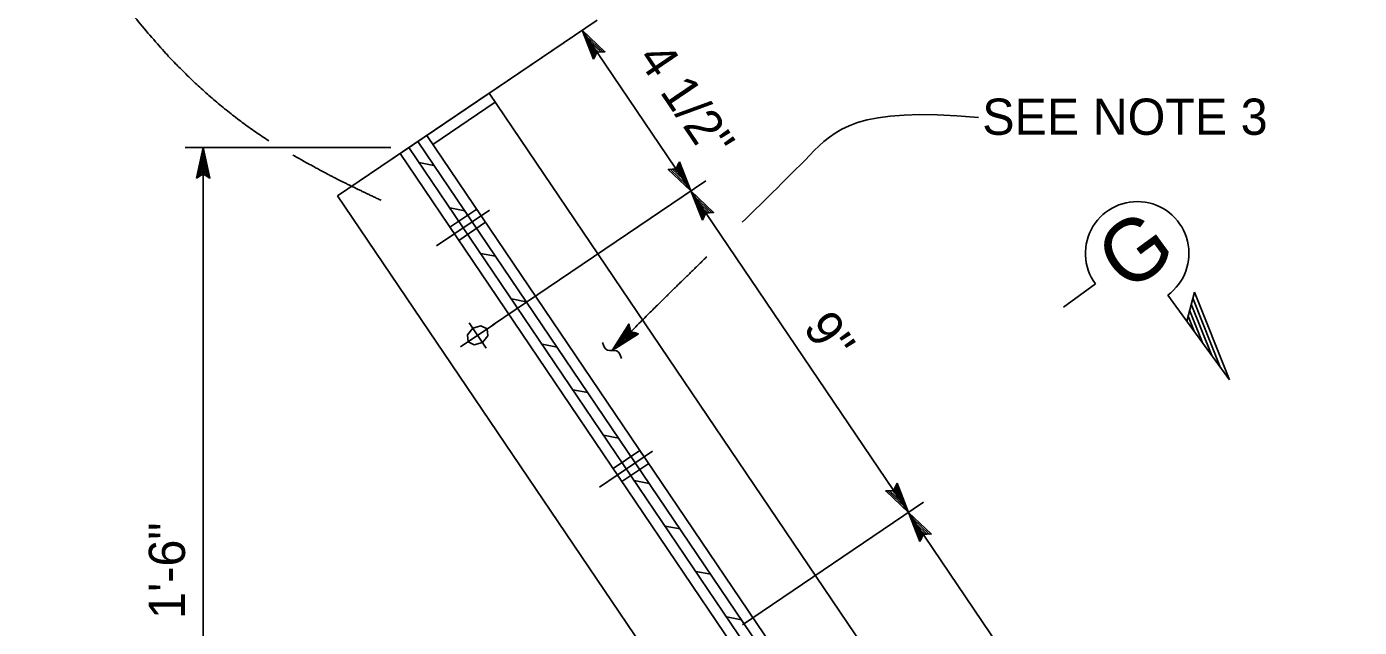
# Model space of a CAD drawing. Extents: x -893 to 867, y -474 to 712.
# Drawn here: x 155.5 to 413, y 25.4 to 141.5 of the extents above; entities that cross this region are included whole.
import ezdxf

# ---------------------------------------------------------------- set-up
doc = ezdxf.new("R2010")
doc.units = 0
doc.layers.add('14 Ramp Anno', color=7, linetype='Continuous')
doc.layers.add('60 Nongeo Data', color=7, linetype='Continuous')

# ---------------------------------------------------------------- blocks, each defined once
blk = doc.blocks.new('SQUIG')
at = {"layer": '14 Ramp Anno'}
blk.add_open_spline([(0, -0.4598), (0.0829, -0.3438), (0.1889, -0.1218), (-0.1889, 0.1218), (-0.0829, 0.3438), (0, 0.4598)], degree=3, dxfattribs=at)

msp = doc.modelspace()

# ---------------------------------------------------------------- linework, layer by layer
at = {"layer": '60 Nongeo Data'}
for p, q in [((224.52, 114.84), (265.73, 142.73)), ((227.84, 117.08), (265.73, 142.73)), ((262.84, 140.77), (283.85, 109.72)), ((244.87, 128.61), (215.59, 108.8)), ((246.05, 126.87), (233.99, 118.71)), ((412.98, -119.8), (244.87, 128.61)), ((231.09, 119.29), (229.37, 118.12)), ((231.09, 119.29), (232.81, 120.45)), ((399.2, -129.12), (231.09, 119.29)), ((399.2, -129.12), (231.09, 119.29)), ((232.81, 120.45), (400.93, -127.95)), ((225.87, 118.12), (186.11, 118.12)), ((189.61, -31.61), (189.61, 118.12)), ((229.37, 118.12), (227.65, 116.96)), ((227.65, 116.96), (395.49, -131.05)), ((227.65, 116.96), (395.76, -131.45)), ((397.48, -130.28), (229.37, 118.12)), ((229.37, 118.12), (397.48, -130.28)), ((231.31, 115.21), (234.21, 114.66)), ((245.53, 83.8), (286.74, 111.69)), ((215.59, 108.8), (383.7, -139.61)), ((283.85, 109.72), (325.87, 47.62)), ((244.91, 106.01), (234.69, 99.1)), ((237.26, 106.43), (240.15, 105.88)), ((242.46, 106.2), (237.29, 102.7)), ((244.17, 103.67), (239.01, 100.17)), ((243.22, 97.65), (246.1, 97.11)), ((361.99, 91.77), (355.84, 87.29)), ((379.63, 84.56), (381.11, 90.17)), ((387.9, 73.23), (381.11, 90.17)), ((249.16, 88.88), (252.04, 88.33)), ((375.96, 89.59), (387.9, 73.23)), ((376.03, 89.64), (376.03, 89.64)), ((384.47, 77.93), (380.5, 87.85)), ((386.18, 75.58), (380.81, 89.01)), ((355.84, 87.33), (355.84, 87.33)), ((355.88, 87.27), (355.88, 87.27)), ((381.04, 82.63), (379.88, 85.52)), ((382.75, 80.28), (380.19, 86.69)), ((255.1, 80.1), (257.98, 79.56)), ((261.04, 71.33), (263.92, 70.78)), ((266.98, 62.55), (269.86, 62)), ((276.43, 59.43), (266.21, 52.52)), ((273.98, 59.62), (268.82, 56.13)), ((275.69, 57.09), (270.53, 53.59)), ((272.91, 53.78), (275.8, 53.23)), ((293.83, 25.94), (328.77, 49.58)), ((325.87, 47.62), (367.9, -14.48)), ((278.85, 45), (281.74, 44.45)), ((284.79, 36.23), (287.67, 35.68)), ((290.73, 27.46), (293.61, 26.9))]:
    msp.add_line(p, q, dxfattribs=at)
for points in [[(265.05, 135.14), (262.84, 140.77), (267.23, 136.61), (266.82, 136.59), (263.61, 139.64), (265.23, 135.51), (265.4, 135.88), (264.36, 138.52), (266.42, 136.57), (266.01, 136.55), (265.12, 137.39), (265.57, 136.24), (265.7, 136.53), (267.23, 136.61), (265.7, 136.53)], [(265.05, 135.14), (262.84, 140.77), (267.23, 136.61), (266.82, 136.59), (263.61, 139.64), (265.23, 135.51), (265.4, 135.88), (264.36, 138.52), (266.42, 136.57), (266.01, 136.55), (265.12, 137.39), (265.57, 136.24), (265.7, 136.53), (267.23, 136.61), (265.7, 136.53)], [(188.3, 112.22), (189.61, 118.12), (190.92, 112.21), (190.57, 112.42), (189.62, 116.75), (188.64, 112.42), (188.99, 112.63), (189.61, 115.4), (190.23, 112.63), (189.88, 112.85), (189.61, 114.04), (189.34, 112.84), (189.61, 113), (190.92, 112.21), (189.61, 113)], [(281.63, 115.35), (283.85, 109.72), (279.45, 113.88), (279.86, 113.9), (283.07, 110.86), (281.46, 114.99), (281.28, 114.62), (282.32, 111.98), (280.26, 113.93), (280.67, 113.95), (281.56, 113.1), (281.11, 114.25), (280.98, 113.96), (279.45, 113.88), (280.98, 113.96)], [(286.06, 104.09), (283.85, 109.72), (288.24, 105.57), (287.83, 105.55), (284.62, 108.59), (286.24, 104.46), (286.41, 104.83), (285.37, 107.47), (287.43, 105.52), (287.02, 105.5), (286.13, 106.34), (286.58, 105.2), (286.71, 105.49), (288.24, 105.57), (286.71, 105.49)], [(244.58, 81.75), (243.55, 80.48), (241.97, 79.98), (240.79, 80.58), (240.68, 81.9), (241.72, 83.19), (243.28, 83.66), (244.48, 83.09)], [(273.71, 82.15), (268.6, 78.9), (271.85, 84.01), (271.94, 83.61), (269.57, 79.87), (273.31, 82.25), (272.92, 82.35), (270.52, 80.83), (272.04, 83.22), (272.14, 82.82), (271.48, 81.79), (272.52, 82.45), (272.22, 82.52), (271.85, 84.01), (272.22, 82.52)], [(323.66, 53.25), (325.87, 47.62), (321.48, 51.78), (321.89, 51.8), (325.1, 48.76), (323.48, 52.88), (323.31, 52.52), (324.35, 49.88), (322.29, 51.82), (322.7, 51.85), (323.59, 51), (323.14, 52.15), (323, 51.86), (321.48, 51.78), (323, 51.86)], [(328.09, 41.99), (325.87, 47.62), (330.27, 43.47), (329.86, 43.44), (326.64, 46.49), (328.26, 42.36), (328.44, 42.73), (327.4, 45.37), (329.45, 43.42), (329.05, 43.4), (328.16, 44.24), (328.61, 43.1), (328.74, 43.38), (330.27, 43.47), (328.74, 43.38)], [(328.09, 41.99), (325.87, 47.62), (330.27, 43.47), (329.86, 43.44), (326.64, 46.49), (328.26, 42.36), (328.44, 42.73), (327.4, 45.37), (329.45, 43.42), (329.05, 43.4), (328.16, 44.24), (328.61, 43.1), (328.74, 43.38), (330.27, 43.47), (328.74, 43.38)]]:
    msp.add_lwpolyline(points, close=True, dxfattribs=at)
for points in [[(239.32, 79.59), (245.95, 84.08)], [(244.29, 79.38), (240.98, 84.27)]]:
    msp.add_lwpolyline(points, dxfattribs=at)
msp.add_arc((370.06, 97.67), 10, 306.1281, 216.1286, dxfattribs=at)
for points, degree in [([(202.29, 119.39), (177.62, 135.43), (144.05, 199.6), (181.58, 195.91)], 2), ([(293.77, 103.68), (296.79, 106.62), (307.26, 116.82), (315.86, 126.14), (339.4, 123.88)], 3), ([(223.99, 107.91), (218.89, 110.32), (212.92, 113.3), (206.97, 116.63)], 2), ([(268.6, 78.9), (276.16, 86.47), (282.04, 92.26), (286.9, 97)], 2)]:
    msp.add_open_spline(points, degree=degree, dxfattribs=at)

# ---------------------------------------------------------------- block references
at = {"layer": '60 Nongeo Data', "xscale": 5.207372352499999, "yscale": 5.207372352499998, "rotation": 49.57321113813183}
msp.add_blockref('SQUIG', (268.6, 78.9), dxfattribs=at)

# ---------------------------------------------------------------- texts
at = {"layer": '60 Nongeo Data'}
for s, height, rotation, p in [('4 1/2"', 6.999, 304.0887, (273.34, 135.33)), ('G', 12.01, 36.1281, (368.12, 89.83)), ('9"', 6.999, 304.0887, (305.37, 83.35)), ('1\'-6"', 6.999, 90, (186.11, 27.06))]:
    msp.add_text(s, height=height, rotation=rotation, dxfattribs=at).set_placement(p)
msp.add_text('SEE NOTE 3', height=6.999, dxfattribs=at).set_placement((340.13, 120.56))

doc.saveas('drawing.dxf')
